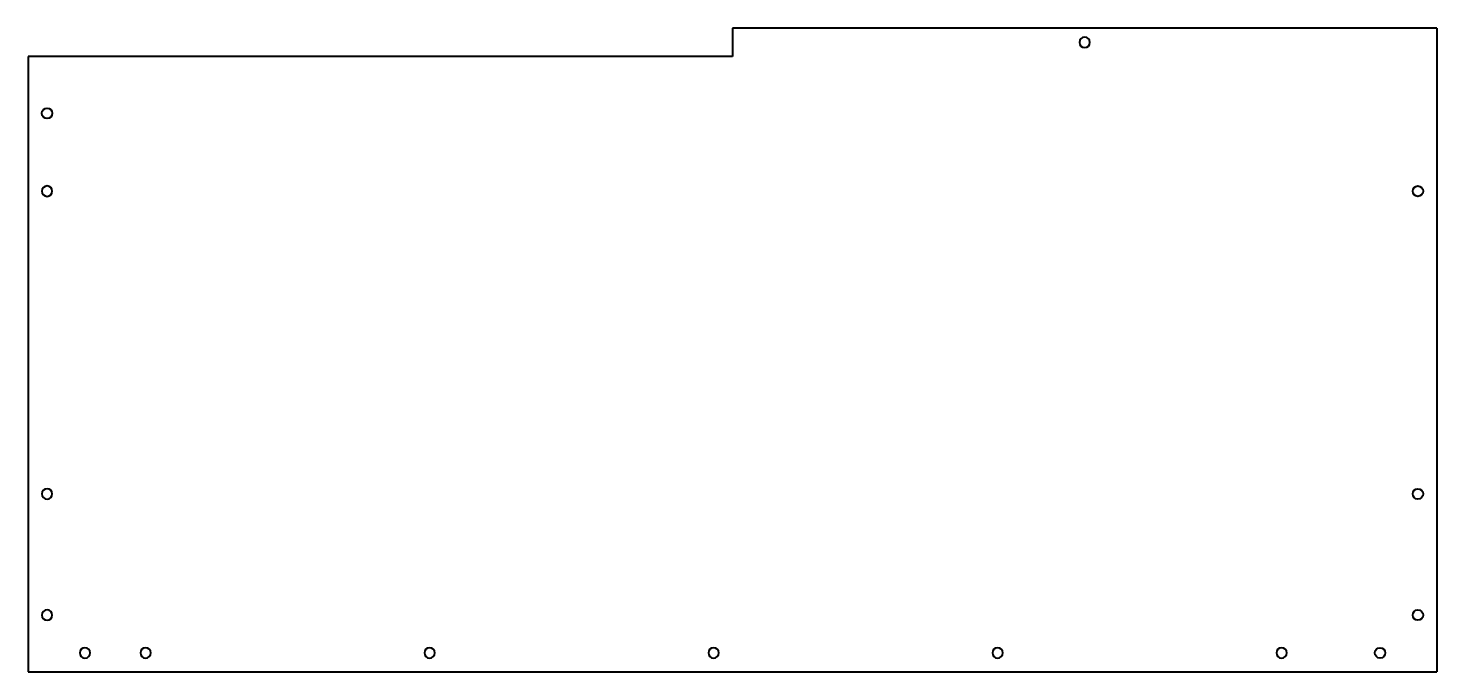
# Model space of a CAD drawing. Header units: inches. Extents: x -372 to 372, y -494 to -154.
import ezdxf

# ---------------------------------------------------------------- set-up
doc = ezdxf.new("R2010")
doc.units = ezdxf.units.IN
doc.header["$MEASUREMENT"] = 0
doc.layers.add('Visible', color=7, linetype='Continuous', lineweight=40)

msp = doc.modelspace()

# ---------------------------------------------------------------- linework, layer by layer
at = {"layer": 'Visible'}
for p, q in [((372, -153.8883, 4), (0, -153.8883, 4)), ((0, -153.8883, 4), (0, -168.8883, 4)), ((372, -153.8883, 4), (372, -494, 4)), ((0, -168.8883, 4), (-372, -168.8883, 4)), ((-372, -168.8883, 4), (-372, -494, 4)), ((-372, -494, 4), (372, -494, 4))]:
    msp.add_line(p, q, dxfattribs=at)
at = {"layer": 'Visible', "extrusion": (0, 0, -1)}
for centre in [(-186, -161.3883, -4), (362, -240, -4), (362, -400, -4), (362, -464, -4), (342, -484, -4), (310, -484, -4), (160, -484, -4), (10, -484, -4), (-140, -484, -4), (-290, -484, -4)]:
    msp.add_circle(centre, 2.75, dxfattribs=at)
at = {"layer": 'Visible'}
for centre in [(-362, -198.8883, 4), (362, -240, 4), (362, -400, 4), (362, -464, 4), (342, -484, 4)]:
    msp.add_circle(centre, 2.75, dxfattribs=at)

doc.saveas('drawing.dxf')
